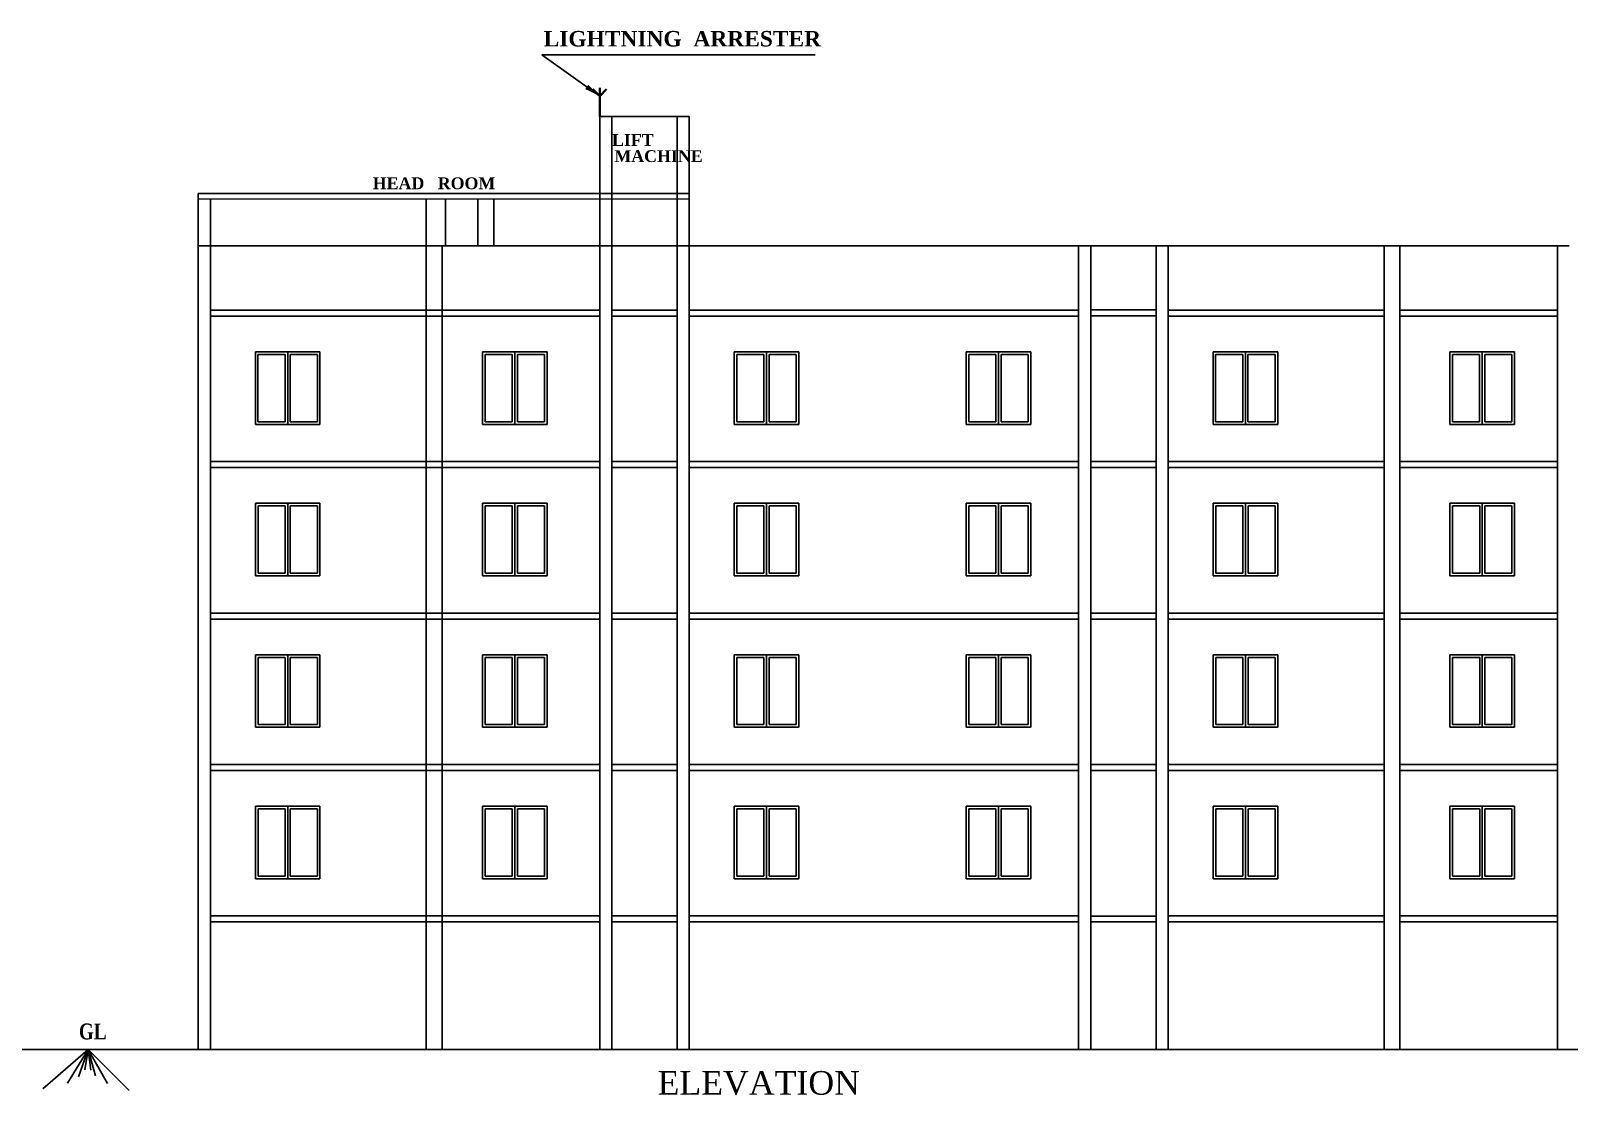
# Model space of a CAD drawing. Header units: metres. Extents: x 5 to 221, y 0 to 97.
# Drawn here: x 64.83 to 93.88, y 43.84 to 63.94 of the extents above; entities that cross this region are included whole.
import ezdxf

# ---------------------------------------------------------------- set-up
doc = ezdxf.new("R2010")
doc.units = ezdxf.units.M
doc.header["$LTSCALE"] = 0.015
doc.linetypes.add('ACAD_ISO03W100', pattern=[30, 12, -18])
doc.styles.get("Standard").update_dxf_attribs({"font": 'times.ttf'})
doc.styles.add('style1', font='timesbd.ttf', dxfattribs={"width": 0.8, "height": 0.18})
doc.styles.add('style4', font='timesbd.ttf', dxfattribs={"height": 0.25})
doc.dimstyles.new('Copy(4) of 0.25', dxfattribs={"dimtxt": 0.18, "dimasz": 0.18, "dimexe": 0.1, "dimexo": 0.4, "dimgap": 0.09, "dimtad": 0, "dimtih": 1, "dimtoh": 1, "dimzin": 0, "dimdsep": 46, "dimtxsty": 'Standard', "dimcen": 0.09, "dimclrt": 256, "dimadec": 0, "dimazin": 0, "dimtfac": 1, "dimtofl": 0, "dimtmove": 0, "dimatfit": 0, "dimfxl": 1, "dimtolj": 1, "dimtzin": 0, "dimarcsym": 0})

msp = doc.modelspace()

# ---------------------------------------------------------------- linework, layer by layer
at = {"ltscale": 0.2}
for p, q in [((74.478, 63.49), (79.642, 63.49)), ((75.572, 62.324), (77.264, 62.324)), ((67.993, 60.87), (77.264, 60.87)), ((67.993, 60.763), (77.264, 60.769))]:
    msp.add_line(p, q, dxfattribs=at)
at = {"lineweight": 35}
for q in [(75.442, 62.839), (75.702, 62.839)]:
    msp.add_line((75.572, 62.709), q, dxfattribs=at)
at = {"lineweight": 35, "ltscale": 0.2}
for q in [(75.572, 62.866), (75.572, 62.324)]:
    msp.add_line((75.572, 62.709), q, dxfattribs=at)
for p, q in [((75.573, 44.704), (75.572, 62.324)), ((75.801, 44.704), (75.803, 62.324)), ((77.034, 62.324), (77.034, 44.704)), ((77.264, 62.324), (77.264, 44.704)), ((67.993, 44.704), (67.993, 60.87)), ((68.223, 44.704), (68.223, 60.763)), ((72.298, 59.873), (72.298, 60.766)), ((72.662, 60.766, -0.67), (72.664, 59.884)), ((73.272, 60.766), (73.273, 59.884)), ((73.572, 60.766), (73.573, 59.884)), ((93.879, 59.884), (67.993, 59.884)), ((72.298, 44.704), (72.298, 59.884)), ((72.598, 44.704), (72.598, 59.884)), ((77.032, 58.666), (75.802, 58.666)), ((77.032, 58.554), (75.802, 58.554)), ((86.078, 58.671), (84.844, 58.671)), ((86.078, 58.559), (84.844, 58.559)), ((69.071, 57.88), (70.291, 57.88)), ((70.291, 56.51), (70.291, 57.88)), ((73.359, 57.88), (74.579, 57.88)), ((74.579, 56.51), (74.579, 57.88)), ((78.111, 57.88), (79.331, 57.88)), ((79.331, 56.51), (79.331, 57.88)), ((82.493, 57.88), (83.713, 57.88)), ((83.713, 56.51), (83.713, 57.88)), ((87.154, 57.88), (88.374, 57.88)), ((88.374, 56.51), (88.374, 57.88)), ((91.627, 57.88), (92.847, 57.88)), ((92.847, 56.51), (92.847, 57.88)), ((69.071, 56.51), (70.291, 56.51)), ((73.359, 56.51), (74.579, 56.51)), ((78.111, 56.51), (79.331, 56.51)), ((82.493, 56.51), (83.713, 56.51)), ((87.154, 56.51), (88.374, 56.51)), ((91.627, 56.51), (92.847, 56.51)), ((72.598, 55.806), (68.223, 55.806)), ((75.573, 55.806), (72.598, 55.806)), ((77.033, 55.806), (75.803, 55.806)), ((84.614, 55.806), (77.264, 55.806)), ((86.078, 55.806), (84.844, 55.806)), ((90.383, 55.806), (86.308, 55.806)), ((90.683, 55.831), (90.683, 55.831)), ((93.658, 55.806), (90.683, 55.806)), ((72.598, 55.694), (68.223, 55.694)), ((75.573, 55.694), (72.598, 55.694)), ((77.033, 55.694), (75.803, 55.694)), ((84.614, 55.694), (77.264, 55.694)), ((86.078, 55.694), (84.844, 55.694)), ((90.383, 55.694), (86.308, 55.694)), ((90.683, 55.719), (90.683, 55.719)), ((93.658, 55.694), (90.683, 55.694)), ((69.071, 55.02), (70.291, 55.02)), ((70.291, 53.65), (70.291, 55.02)), ((73.359, 55.02), (74.579, 55.02)), ((74.579, 53.65), (74.579, 55.02)), ((78.112, 55.02), (79.332, 55.02)), ((79.332, 53.65), (79.332, 55.02)), ((82.494, 55.02), (83.714, 55.02)), ((83.714, 53.65), (83.714, 55.02)), ((87.155, 55.02), (88.375, 55.02)), ((88.375, 53.65), (88.375, 55.02)), ((91.627, 55.02), (92.847, 55.02)), ((92.847, 53.65), (92.847, 55.02)), ((69.071, 53.65), (70.291, 53.65)), ((73.359, 53.65), (74.579, 53.65)), ((78.112, 53.65), (79.332, 53.65)), ((82.494, 53.65), (83.714, 53.65)), ((87.155, 53.65), (88.375, 53.65)), ((91.627, 53.65), (92.847, 53.65)), ((72.598, 52.946), (68.223, 52.946)), ((75.573, 52.946), (72.598, 52.946)), ((77.033, 52.946), (75.803, 52.946)), ((81.639, 52.946), (77.264, 52.946)), ((84.614, 52.946), (81.639, 52.946)), ((86.078, 52.945), (84.844, 52.945)), ((90.383, 52.946), (86.308, 52.946)), ((93.658, 52.946), (90.683, 52.946)), ((72.598, 52.834), (68.223, 52.834)), ((75.573, 52.834), (72.598, 52.834)), ((77.033, 52.834), (75.803, 52.834)), ((81.639, 52.834), (77.264, 52.834)), ((84.614, 52.834), (81.639, 52.834)), ((86.078, 52.834), (84.844, 52.834)), ((90.383, 52.834), (86.308, 52.834)), ((93.658, 52.834), (90.683, 52.834)), ((69.071, 52.16), (70.291, 52.16)), ((70.291, 50.79), (70.291, 52.16)), ((73.359, 52.16), (74.579, 52.16)), ((74.579, 50.79), (74.579, 52.16)), ((78.112, 52.16), (79.332, 52.16)), ((79.332, 50.79), (79.332, 52.16)), ((82.494, 52.16), (83.714, 52.16)), ((83.714, 50.79), (83.714, 52.16)), ((87.155, 52.16), (88.375, 52.16)), ((88.375, 50.79), (88.375, 52.16)), ((91.627, 52.16), (92.847, 52.16)), ((92.847, 50.79), (92.847, 52.16)), ((69.071, 50.79), (70.291, 50.79)), ((73.359, 50.79), (74.579, 50.79)), ((78.112, 50.79), (79.332, 50.79)), ((82.494, 50.79), (83.714, 50.79)), ((87.155, 50.79), (88.375, 50.79)), ((91.627, 50.79), (92.847, 50.79)), ((72.598, 50.086), (68.223, 50.086)), ((72.598, 49.974), (68.223, 49.974)), ((75.573, 50.086), (72.598, 50.086)), ((75.573, 49.974), (72.598, 49.974)), ((77.033, 50.086), (75.803, 50.086)), ((77.033, 49.974), (75.803, 49.974)), ((81.639, 50.086), (77.264, 50.086)), ((81.639, 49.974), (77.264, 49.974)), ((84.614, 50.086), (81.639, 50.086)), ((84.614, 49.974), (81.639, 49.974)), ((86.078, 50.085), (84.845, 50.085)), ((86.078, 49.974), (84.845, 49.974)), ((90.383, 50.086), (86.308, 50.086)), ((90.383, 49.974), (86.308, 49.974)), ((93.658, 50.086), (90.683, 50.086)), ((93.658, 49.974), (90.683, 49.974)), ((69.071, 49.3), (70.291, 49.3)), ((70.291, 47.93), (70.291, 49.3)), ((73.359, 49.3), (74.579, 49.3)), ((74.579, 47.93), (74.579, 49.3)), ((78.112, 49.3), (79.332, 49.3)), ((79.332, 47.93), (79.332, 49.3)), ((82.494, 49.3), (83.714, 49.3)), ((83.714, 47.93), (83.714, 49.3)), ((87.155, 49.3), (88.375, 49.3)), ((88.375, 47.93), (88.375, 49.3)), ((91.627, 49.3), (92.847, 49.3)), ((92.847, 47.93), (92.847, 49.3)), ((69.071, 47.93), (70.291, 47.93)), ((73.359, 47.93), (74.579, 47.93)), ((78.112, 47.93), (79.332, 47.93)), ((82.494, 47.93), (83.714, 47.93)), ((87.155, 47.93), (88.375, 47.93)), ((91.627, 47.93), (92.847, 47.93)), ((72.598, 47.226), (68.223, 47.226)), ((72.598, 47.114), (68.223, 47.114)), ((75.573, 47.226), (72.598, 47.226)), ((75.573, 47.114), (72.598, 47.114)), ((77.034, 47.226), (75.801, 47.226)), ((77.034, 47.114), (75.801, 47.114)), ((81.639, 47.226), (77.264, 47.226)), ((81.639, 47.114), (77.264, 47.114)), ((84.614, 47.226), (81.639, 47.226)), ((84.614, 47.114), (81.639, 47.114)), ((86.078, 47.225), (84.844, 47.225)), ((86.078, 47.114), (84.844, 47.114)), ((90.383, 47.226), (86.308, 47.226)), ((90.383, 47.114), (86.308, 47.114)), ((93.658, 47.226), (90.683, 47.226)), ((90.683, 47.216), (90.683, 47.216)), ((93.658, 47.114), (90.683, 47.114)), ((90.683, 47.104), (90.683, 47.104)), ((99.122, 44.704), (63.257, 44.704))]:
    msp.add_line(p, q)
at = {"lineweight": -2}
for p, q in [((84.614, 44.704), (84.614, 59.884)), ((84.844, 44.704), (84.844, 59.884)), ((86.078, 44.704), (86.077, 59.884)), ((86.308, 44.704), (86.308, 59.884)), ((90.383, 44.704), (90.383, 59.884)), ((90.683, 44.704), (90.682, 59.884)), ((93.658, 44.704), (93.657, 59.884)), ((75.803, 58.691), (75.8, 58.691)), ((75.572, 58.666), (68.222, 58.666)), ((75.572, 58.554), (68.222, 58.554)), ((75.803, 58.579), (75.8, 58.579)), ((84.613, 58.666), (77.263, 58.666)), ((84.613, 58.554), (77.263, 58.554)), ((90.382, 58.666), (86.307, 58.666)), ((90.382, 58.554), (86.307, 58.554)), ((93.657, 58.666), (90.682, 58.666)), ((93.657, 58.554), (90.682, 58.554)), ((65.913, 44.704), (65.06, 43.96)), ((65.913, 44.704), (65.521, 44.07)), ((65.913, 44.704), (65.733, 44.186)), ((65.913, 44.704), (65.852, 44.32)), ((65.913, 44.704), (66.69, 43.933)), ((65.913, 44.704), (66.28, 44.063)), ((65.913, 44.704), (66.054, 44.206)), ((65.913, 44.704), (65.962, 44.317))]:
    msp.add_line(p, q, dxfattribs=at)
at = {"ltscale": 20}
for p, q in [((69.071, 56.51), (69.071, 57.88)), ((69.12, 56.559, 0.663), (69.12, 57.83, 0.663)), ((69.12, 57.83, 0.663), (69.631, 57.83, 0.663)), ((69.631, 57.83, 0.663), (69.631, 56.559, 0.663)), ((69.681, 57.88), (69.681, 56.51)), ((69.73, 56.559), (69.73, 57.83)), ((69.73, 57.83, 0.663), (70.241, 57.83, 0.663)), ((70.241, 57.83, 0.663), (70.241, 56.559, 0.663)), ((73.359, 56.51), (73.359, 57.88)), ((73.408, 56.559, 0.663), (73.408, 57.83, 0.663)), ((73.408, 57.83, 0.663), (73.919, 57.83, 0.663)), ((73.919, 57.83, 0.663), (73.919, 56.559, 0.663)), ((73.969, 57.88), (73.969, 56.51)), ((74.018, 56.559), (74.018, 57.83)), ((74.018, 57.83, 0.663), (74.529, 57.83, 0.663)), ((74.529, 57.83, 0.663), (74.529, 56.559, 0.663)), ((78.111, 56.51), (78.111, 57.88)), ((78.161, 56.559, 0.663), (78.161, 57.83, 0.663)), ((78.161, 57.83, 0.663), (78.672, 57.83, 0.663)), ((78.672, 57.83, 0.663), (78.672, 56.559, 0.663)), ((78.721, 57.88), (78.721, 56.51)), ((78.771, 56.559), (78.771, 57.83)), ((78.771, 57.83, 0.663), (79.282, 57.83, 0.663)), ((79.282, 57.83, 0.663), (79.282, 56.559, 0.663)), ((82.493, 56.51), (82.493, 57.88)), ((82.543, 56.559, 0.663), (82.543, 57.83, 0.663)), ((82.543, 57.83, 0.663), (83.054, 57.83, 0.663)), ((83.054, 57.83, 0.663), (83.054, 56.559, 0.663)), ((83.103, 57.88), (83.103, 56.51)), ((83.153, 56.559), (83.153, 57.83)), ((83.153, 57.83, 0.663), (83.664, 57.83, 0.663)), ((83.664, 57.83, 0.663), (83.664, 56.559, 0.663)), ((87.154, 56.51), (87.154, 57.88)), ((87.203, 56.559, 0.663), (87.203, 57.83, 0.663)), ((87.203, 57.83, 0.663), (87.714, 57.83, 0.663)), ((87.714, 57.83, 0.663), (87.714, 56.559, 0.663)), ((87.764, 57.88), (87.764, 56.51)), ((87.813, 56.559), (87.813, 57.83)), ((87.813, 57.83, 0.663), (88.324, 57.83, 0.663)), ((88.324, 57.83, 0.663), (88.324, 56.559, 0.663)), ((91.627, 56.51), (91.627, 57.88)), ((91.676, 56.559, 0.663), (91.676, 57.83, 0.663)), ((91.676, 57.83, 0.663), (92.187, 57.83, 0.663)), ((92.187, 57.83, 0.663), (92.187, 56.559, 0.663)), ((92.237, 57.88), (92.237, 56.51)), ((92.286, 56.559), (92.286, 57.83)), ((92.286, 57.83, 0.663), (92.797, 57.83, 0.663)), ((92.797, 57.83, 0.663), (92.797, 56.559, 0.663)), ((69.12, 56.559, 0.663), (69.631, 56.559, 0.663)), ((69.73, 56.559, 0.663), (70.241, 56.559, 0.663)), ((73.408, 56.559, 0.663), (73.919, 56.559, 0.663)), ((74.018, 56.559, 0.663), (74.529, 56.559, 0.663)), ((78.161, 56.559, 0.663), (78.672, 56.559, 0.663)), ((78.771, 56.559, 0.663), (79.282, 56.559, 0.663)), ((82.543, 56.559, 0.663), (83.054, 56.559, 0.663)), ((83.153, 56.559, 0.663), (83.664, 56.559, 0.663)), ((87.203, 56.559, 0.663), (87.714, 56.559, 0.663)), ((87.813, 56.559, 0.663), (88.324, 56.559, 0.663)), ((91.676, 56.559, 0.663), (92.187, 56.559, 0.663)), ((92.286, 56.559, 0.663), (92.797, 56.559, 0.663)), ((69.071, 53.65), (69.071, 55.02)), ((69.121, 53.699, 0.663), (69.121, 54.97, 0.663)), ((69.121, 54.97, 0.663), (69.632, 54.97, 0.663)), ((69.632, 54.97, 0.663), (69.632, 53.699, 0.663)), ((69.681, 55.02), (69.681, 53.65)), ((69.731, 53.699), (69.731, 54.97)), ((69.731, 54.97, 0.663), (70.242, 54.97, 0.663)), ((70.242, 54.97, 0.663), (70.242, 53.699, 0.663)), ((73.359, 53.65), (73.359, 55.02)), ((73.409, 53.699, 0.663), (73.409, 54.97, 0.663)), ((73.409, 54.97, 0.663), (73.92, 54.97, 0.663)), ((73.92, 54.97, 0.663), (73.92, 53.699, 0.663)), ((73.969, 55.02), (73.969, 53.65)), ((74.019, 53.699), (74.019, 54.97)), ((74.019, 54.97, 0.663), (74.53, 54.97, 0.663)), ((74.53, 54.97, 0.663), (74.53, 53.699, 0.663)), ((78.112, 53.65), (78.112, 55.02)), ((78.162, 53.699, 0.663), (78.162, 54.97, 0.663)), ((78.162, 54.97, 0.663), (78.673, 54.97, 0.663)), ((78.673, 54.97, 0.663), (78.673, 53.699, 0.663)), ((78.722, 55.02), (78.722, 53.65)), ((78.772, 53.699), (78.772, 54.97)), ((78.772, 54.97, 0.663), (79.283, 54.97, 0.663)), ((79.283, 54.97, 0.663), (79.283, 53.699, 0.663)), ((82.494, 53.65), (82.494, 55.02)), ((82.544, 53.699, 0.663), (82.544, 54.97, 0.663)), ((82.544, 54.97, 0.663), (83.054, 54.97, 0.663)), ((83.054, 54.97, 0.663), (83.054, 53.699, 0.663)), ((83.104, 55.02), (83.104, 53.65)), ((83.154, 53.699), (83.154, 54.97)), ((83.154, 54.97, 0.663), (83.664, 54.97, 0.663)), ((83.664, 54.97, 0.663), (83.664, 53.699, 0.663)), ((87.155, 53.65), (87.155, 55.02)), ((87.204, 53.699, 0.663), (87.204, 54.97, 0.663)), ((87.204, 54.97, 0.663), (87.715, 54.97, 0.663)), ((87.715, 54.97, 0.663), (87.715, 53.699, 0.663)), ((87.765, 55.02), (87.765, 53.65)), ((87.814, 53.699), (87.814, 54.97)), ((87.814, 54.97, 0.663), (88.325, 54.97, 0.663)), ((88.325, 54.97, 0.663), (88.325, 53.699, 0.663)), ((91.627, 53.65), (91.627, 55.02)), ((91.677, 53.699, 0.663), (91.677, 54.97, 0.663)), ((91.677, 54.97, 0.663), (92.188, 54.97, 0.663)), ((92.188, 54.97, 0.663), (92.188, 53.699, 0.663)), ((92.237, 55.02), (92.237, 53.65)), ((92.287, 53.699), (92.287, 54.97)), ((92.287, 54.97, 0.663), (92.798, 54.97, 0.663)), ((92.798, 54.97, 0.663), (92.798, 53.699, 0.663)), ((69.121, 53.699, 0.663), (69.632, 53.699, 0.663)), ((69.731, 53.699, 0.663), (70.242, 53.699, 0.663)), ((73.409, 53.699, 0.663), (73.92, 53.699, 0.663)), ((74.019, 53.699, 0.663), (74.53, 53.699, 0.663)), ((78.162, 53.699, 0.663), (78.673, 53.699, 0.663)), ((78.772, 53.699, 0.663), (79.283, 53.699, 0.663)), ((82.544, 53.699, 0.663), (83.054, 53.699, 0.663)), ((83.154, 53.699, 0.663), (83.664, 53.699, 0.663)), ((87.204, 53.699, 0.663), (87.715, 53.699, 0.663)), ((87.814, 53.699, 0.663), (88.325, 53.699, 0.663)), ((91.677, 53.699, 0.663), (92.188, 53.699, 0.663)), ((92.287, 53.699, 0.663), (92.798, 53.699, 0.663)), ((69.071, 50.79), (69.071, 52.16)), ((69.121, 50.839, 0.663), (69.121, 52.11, 0.663)), ((69.121, 52.11, 0.663), (69.632, 52.11, 0.663)), ((69.632, 52.11, 0.663), (69.632, 50.839, 0.663)), ((69.681, 52.16), (69.681, 50.79)), ((69.731, 50.839), (69.731, 52.11)), ((69.731, 52.11, 0.663), (70.242, 52.11, 0.663)), ((70.242, 52.11, 0.663), (70.242, 50.839, 0.663)), ((73.359, 50.79), (73.359, 52.16)), ((73.409, 50.839, 0.663), (73.409, 52.11, 0.663)), ((73.409, 52.11, 0.663), (73.92, 52.11, 0.663)), ((73.92, 52.11, 0.663), (73.92, 50.839, 0.663)), ((73.969, 52.16), (73.969, 50.79)), ((74.019, 50.839), (74.019, 52.11)), ((74.019, 52.11, 0.663), (74.53, 52.11, 0.663)), ((74.53, 52.11, 0.663), (74.53, 50.839, 0.663)), ((78.112, 50.79), (78.112, 52.16)), ((78.162, 50.839, 0.663), (78.162, 52.11, 0.663)), ((78.162, 52.11, 0.663), (78.673, 52.11, 0.663)), ((78.673, 52.11, 0.663), (78.673, 50.839, 0.663)), ((78.722, 52.16), (78.722, 50.79)), ((78.772, 50.839), (78.772, 52.11)), ((78.772, 52.11, 0.663), (79.283, 52.11, 0.663)), ((79.283, 52.11, 0.663), (79.283, 50.839, 0.663)), ((82.494, 50.79), (82.494, 52.16)), ((82.544, 50.839, 0.663), (82.544, 52.11, 0.663)), ((82.544, 52.11, 0.663), (83.054, 52.11, 0.663)), ((83.054, 52.11, 0.663), (83.054, 50.839, 0.663)), ((83.104, 52.16), (83.104, 50.79)), ((83.154, 50.839), (83.154, 52.11)), ((83.154, 52.11, 0.663), (83.664, 52.11, 0.663)), ((83.664, 52.11, 0.663), (83.664, 50.839, 0.663)), ((87.155, 50.79), (87.155, 52.16)), ((87.204, 50.839, 0.663), (87.204, 52.11, 0.663)), ((87.204, 52.11, 0.663), (87.715, 52.11, 0.663)), ((87.715, 52.11, 0.663), (87.715, 50.839, 0.663)), ((87.765, 52.16), (87.765, 50.79)), ((87.814, 50.839), (87.814, 52.11)), ((87.814, 52.11, 0.663), (88.325, 52.11, 0.663)), ((88.325, 52.11, 0.663), (88.325, 50.839, 0.663)), ((91.627, 50.79), (91.627, 52.16)), ((91.677, 50.839, 0.663), (91.677, 52.11, 0.663)), ((91.677, 52.11, 0.663), (92.188, 52.11, 0.663)), ((92.188, 52.11, 0.663), (92.188, 50.839, 0.663)), ((92.237, 52.16), (92.237, 50.79)), ((92.287, 50.839), (92.287, 52.11)), ((92.287, 52.11, 0.663), (92.798, 52.11, 0.663)), ((92.798, 52.11, 0.663), (92.798, 50.839, 0.663)), ((69.121, 50.839, 0.663), (69.632, 50.839, 0.663)), ((69.731, 50.839, 0.663), (70.242, 50.839, 0.663)), ((73.409, 50.839, 0.663), (73.92, 50.839, 0.663)), ((74.019, 50.839, 0.663), (74.53, 50.839, 0.663)), ((78.162, 50.839, 0.663), (78.673, 50.839, 0.663)), ((78.772, 50.839, 0.663), (79.283, 50.839, 0.663)), ((82.544, 50.839, 0.663), (83.054, 50.839, 0.663)), ((83.154, 50.839, 0.663), (83.664, 50.839, 0.663)), ((87.204, 50.839, 0.663), (87.715, 50.839, 0.663)), ((87.814, 50.839, 0.663), (88.325, 50.839, 0.663)), ((91.677, 50.839, 0.663), (92.188, 50.839, 0.663)), ((92.287, 50.839, 0.663), (92.798, 50.839, 0.663)), ((69.071, 47.93), (69.071, 49.3)), ((69.121, 47.979, 0.663), (69.121, 49.25, 0.663)), ((69.121, 49.25, 0.663), (69.632, 49.25, 0.663)), ((69.632, 49.25, 0.663), (69.632, 47.979, 0.663)), ((69.681, 49.3), (69.681, 47.93)), ((69.731, 47.979), (69.731, 49.25)), ((69.731, 49.25, 0.663), (70.242, 49.25, 0.663)), ((70.242, 49.25, 0.663), (70.242, 47.979, 0.663)), ((73.359, 47.93), (73.359, 49.3)), ((73.409, 47.979, 0.663), (73.409, 49.25, 0.663)), ((73.409, 49.25, 0.663), (73.92, 49.25, 0.663)), ((73.92, 49.25, 0.663), (73.92, 47.979, 0.663)), ((73.969, 49.3), (73.969, 47.93)), ((74.019, 47.979), (74.019, 49.25)), ((74.019, 49.25, 0.663), (74.53, 49.25, 0.663)), ((74.53, 49.25, 0.663), (74.53, 47.979, 0.663)), ((78.112, 47.93), (78.112, 49.3)), ((78.162, 47.979, 0.663), (78.162, 49.25, 0.663)), ((78.162, 49.25, 0.663), (78.673, 49.25, 0.663)), ((78.673, 49.25, 0.663), (78.673, 47.979, 0.663)), ((78.722, 49.3), (78.722, 47.93)), ((78.772, 47.979), (78.772, 49.25)), ((78.772, 49.25, 0.663), (79.283, 49.25, 0.663)), ((79.283, 49.25, 0.663), (79.283, 47.979, 0.663)), ((82.494, 47.93), (82.494, 49.3)), ((82.544, 47.979, 0.663), (82.544, 49.25, 0.663)), ((82.544, 49.25, 0.663), (83.054, 49.25, 0.663)), ((83.054, 49.25, 0.663), (83.054, 47.979, 0.663)), ((83.104, 49.3), (83.104, 47.93)), ((83.154, 47.979), (83.154, 49.25)), ((83.154, 49.25, 0.663), (83.664, 49.25, 0.663)), ((83.664, 49.25, 0.663), (83.664, 47.979, 0.663)), ((87.155, 47.93), (87.155, 49.3)), ((87.204, 47.979, 0.663), (87.204, 49.25, 0.663)), ((87.204, 49.25, 0.663), (87.715, 49.25, 0.663)), ((87.715, 49.25, 0.663), (87.715, 47.979, 0.663)), ((87.765, 49.3), (87.765, 47.93)), ((87.814, 47.979), (87.814, 49.25)), ((87.814, 49.25, 0.663), (88.325, 49.25, 0.663)), ((88.325, 49.25, 0.663), (88.325, 47.979, 0.663)), ((91.627, 47.93), (91.627, 49.3)), ((91.677, 47.979, 0.663), (91.677, 49.25, 0.663)), ((91.677, 49.25, 0.663), (92.188, 49.25, 0.663)), ((92.188, 49.25, 0.663), (92.188, 47.979, 0.663)), ((92.237, 49.3), (92.237, 47.93)), ((92.287, 47.979), (92.287, 49.25)), ((92.287, 49.25, 0.663), (92.798, 49.25, 0.663)), ((92.798, 49.25, 0.663), (92.798, 47.979, 0.663)), ((69.121, 47.979, 0.663), (69.632, 47.979, 0.663)), ((69.731, 47.979, 0.663), (70.242, 47.979, 0.663)), ((73.409, 47.979, 0.663), (73.92, 47.979, 0.663)), ((74.019, 47.979, 0.663), (74.53, 47.979, 0.663)), ((78.162, 47.979, 0.663), (78.673, 47.979, 0.663)), ((78.772, 47.979, 0.663), (79.283, 47.979, 0.663)), ((82.544, 47.979, 0.663), (83.054, 47.979, 0.663)), ((83.154, 47.979, 0.663), (83.664, 47.979, 0.663)), ((87.204, 47.979, 0.663), (87.715, 47.979, 0.663)), ((87.814, 47.979, 0.663), (88.325, 47.979, 0.663)), ((91.677, 47.979, 0.663), (92.188, 47.979, 0.663)), ((92.287, 47.979, 0.663), (92.798, 47.979, 0.663))]:
    msp.add_line(p, q, dxfattribs=at)

# ---------------------------------------------------------------- texts
at = {"ltscale": 0.2, "style": 'style4'}
msp.add_text('LIGHTNING  ARRESTER', height=0.29301, dxfattribs=at).set_placement((74.514, 63.647))
at = {"style": 'style1'}
for s, height, p in [('LIFT', 0.2232, (75.805, 61.769)), ('MACHINE', 0.2232, (75.85, 61.465)), ('HEAD   ROOM', 0.22324, (71.287, 60.952))]:
    msp.add_text(s, height=height, rotation=360, dxfattribs=at).set_placement(p)
at = {"ltscale": 0.2, "style": 'style4', "width": 0.8}
msp.add_text('GL', height=0.3, dxfattribs=at).set_placement((65.739, 44.895))
at = {"linetype": 'ACAD_ISO03W100'}
msp.add_text('ELEVATION', height=0.4466, dxfattribs=at).set_placement((76.665, 43.851, -0.663))

# ---------------------------------------------------------------- leaders
at = {"ltscale": 0.2}
msp.add_leader([(75.572, 62.709), (74.478, 63.49)], dimstyle='Copy(4) of 0.25', override={"dimscale": 1, "dimtxt": 0.3, "dimasz": 0.3, "dimgap": 0.09, "dimtad": 0, "dimtfillclr": 256}, dxfattribs=at)

doc.saveas('drawing.dxf')
